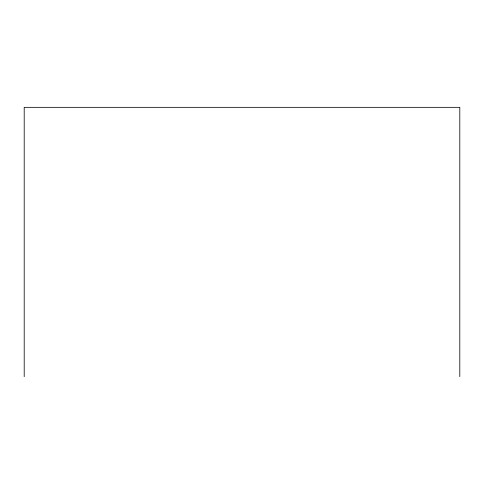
<?xml version="1.0" encoding="UTF-8"?>
<svg xmlns="http://www.w3.org/2000/svg" width="484" height="484" viewBox="0 0 484 484"><rect width="100%" height="100%" fill="white"/><g stroke="black" fill="none" stroke-linecap="round" stroke-linejoin="round"><path stroke-width="0.73" d="M459.8 376.661L459.8 107.339L24.2 107.339L24.2 376.661"/></g></svg>
